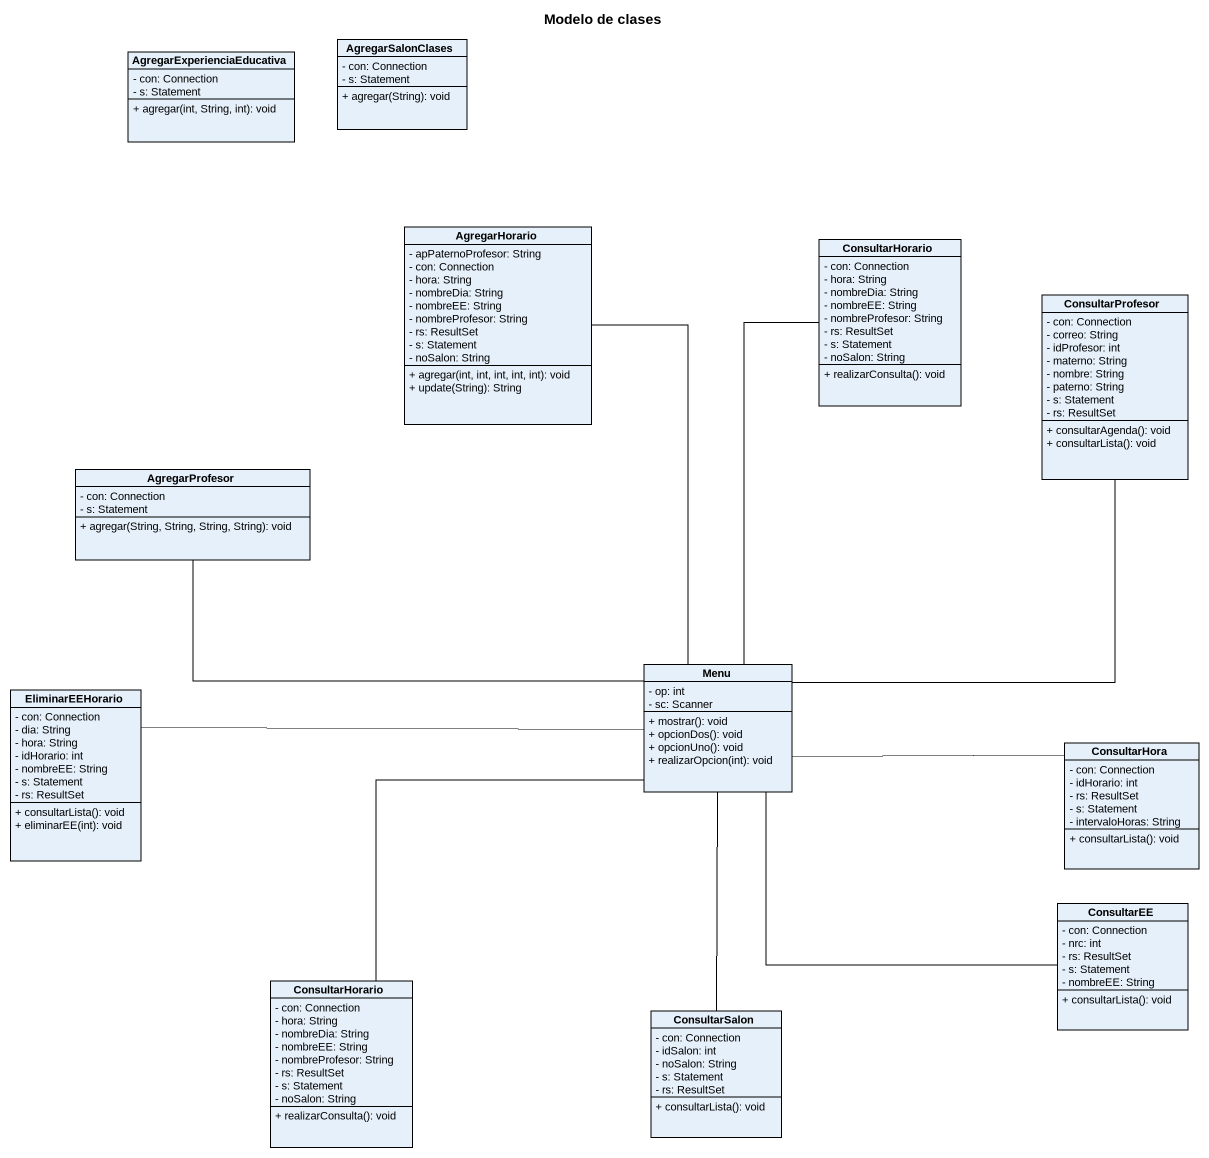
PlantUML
@startuml
title Modelo de clases
hide circle
hide empty members
skinparam classAttributeIconSize 0
class AgregarExperienciaEducativa {
  - con: Connection
  - s: Statement
  + agregar(int, String, int): void
}
class AgregarSalonClases {
  - con: Connection
  - s: Statement
  + agregar(String): void
}
class AgregarHorario {
  - apPaternoProfesor: String
  - con: Connection
  - hora: String
  - nombreDia: String
  - nombreEE: String
  - nombreProfesor: String
  - rs: ResultSet
  - s: Statement
  - noSalon: String
  + agregar(int, int, int, int, int): void
  + update(String): String
}
class ConsultarHorario {
  - con: Connection
  - hora: String
  - nombreDia: String
  - nombreEE: String
  - nombreProfesor: String
  - rs: ResultSet
  - s: Statement
  - noSalon: String
  + realizarConsulta(): void
}
class ConsultarProfesor {
  - con: Connection
  - correo: String
  - idProfesor: int
  - materno: String
  - nombre: String
  - paterno: String
  - s: Statement
  - rs: ResultSet
  + consultarAgenda(): void
  + consultarLista(): void
}
class AgregarProfesor {
  - con: Connection
  - s: Statement
  + agregar(String, String, String, String): void
}
class EliminarEEHorario {
  - con: Connection
  - dia: String
  - hora: String
  - idHorario: int
  - nombreEE: String
  - s: Statement
  - rs: ResultSet
  + consultarLista(): void
  + eliminarEE(int): void
}
class Menu {
  - op: int
  - sc: Scanner
  + mostrar(): void
  + opcionDos(): void
  + opcionUno(): void
  + realizarOpcion(int): void
}
class ConsultarHora {
  - con: Connection
  - idHorario: int
  - rs: ResultSet
  - s: Statement
  - intervaloHoras: String
  + consultarLista(): void
}
class ConsultarEE {
  - con: Connection
  - nrc: int
  - rs: ResultSet
  - s: Statement
  - nombreEE: String
  + consultarLista(): void
}
class "ConsultarHorario" as ConsultarHorario_2 {
  - con: Connection
  - hora: String
  - nombreDia: String
  - nombreEE: String
  - nombreProfesor: String
  - rs: ResultSet
  - s: Statement
  - noSalon: String
  + realizarConsulta(): void
}
class ConsultarSalon {
  - con: Connection
  - idSalon: int
  - noSalon: String
  - s: Statement
  - rs: ResultSet
  + consultarLista(): void
}
AgregarHorario -- Menu
ConsultarHorario -- Menu
ConsultarProfesor -- Menu
AgregarProfesor -right- Menu
EliminarEEHorario -right- Menu
ConsultarHora -left- Menu
ConsultarEE -left- Menu
ConsultarHorario_2 -up- Menu
ConsultarSalon -up- Menu
@enduml
